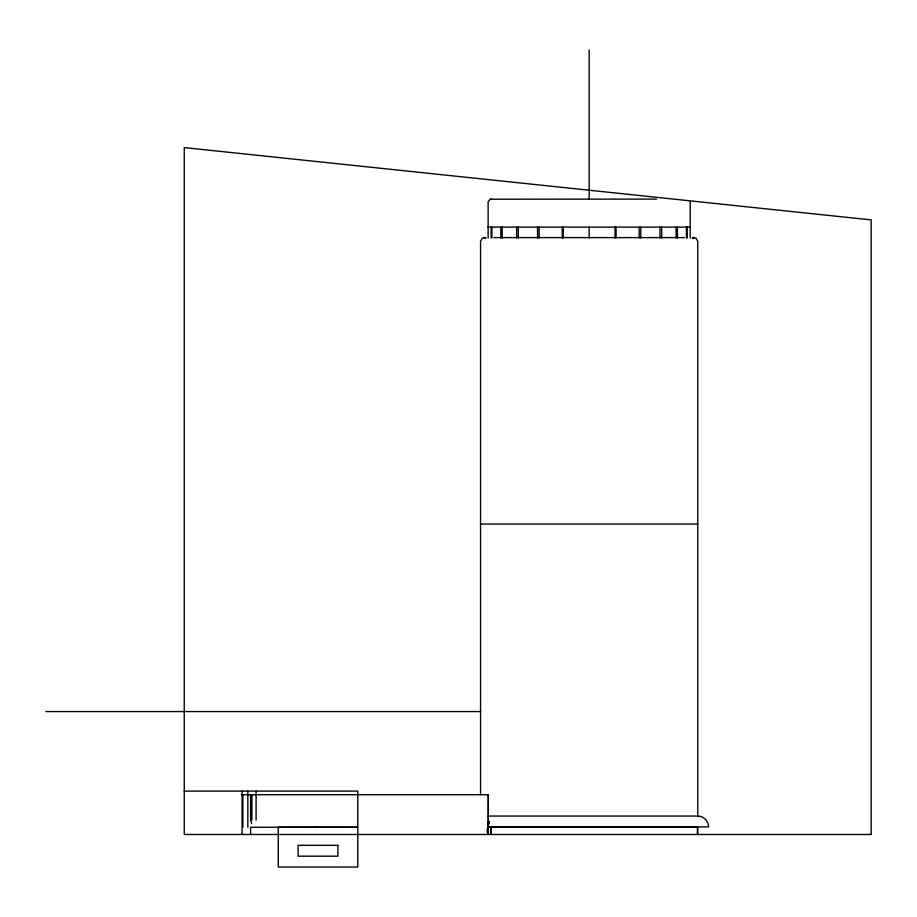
<?xml version="1.0" encoding="UTF-8"?>
<svg xmlns="http://www.w3.org/2000/svg" width="917" height="917" viewBox="0 0 917 917"><rect width="100%" height="100%" fill="white"/><g stroke="black" fill="none" stroke-linecap="round" stroke-linejoin="round"><path stroke-width="1.38" d="M241.309 794.718L488.303 794.718L488.303 826.893L708.589 826.893C708.623 821.093 703.568 816.015 697.768 816.05L488.303 816.05M488.303 825.289L489.346 821.472L488.303 821.472M491.019 834.481L491.019 827.26L488.303 827.168L697.768 827.26L697.768 834.481M692.346 238.088L695.957 238.088L697.768 241.228L697.768 816.05M490.698 834.481C493.736 824.257 484.577 824.658 487.936 834.481M656.595 199.104L490.137 199.195L488.131 201.82L488.131 237.973M485.815 237.606L482.365 238.088L480.554 241.228L480.554 794.718M313.912 827.226L357.768 827.249L278.252 827.26L278.252 867.024L357.779 867.024L357.779 791.107L184.248 791.107M487.936 227.118L690.386 227.118M493.965 237.606L684.346 237.606M692.495 237.606L694.158 237.606M480.554 524.043L697.768 524.043M45.85 711.569L480.657 711.569M250.616 794.718L250.616 820.027L251.9 820.027L251.9 794.718M487.775 823.283L489.369 823.283M317.385 827.214L250.616 827.26L250.616 834.481M490.836 199.104L492.188 199.47M484.165 237.606L485.964 238.088M251.659 823.638L250.616 820.027M697.401 827.26L697.401 834.481M690.192 201.82L690.192 237.973M687.154 227.118L687.154 237.973M686.409 227.118L686.409 237.973M677.445 227.118L677.445 237.973M676.116 227.118L676.116 237.973M661.661 227.118L661.661 237.973M659.999 227.118L659.999 237.973M640.765 227.118L640.765 237.973M639.172 227.118L639.172 237.973M616.075 227.118L616.075 237.973M615.032 227.118L615.032 237.973M589.161 49.977L589.161 199.516M589.161 227.118L589.161 237.973M563.29 227.118L563.29 237.973M562.247 227.118L562.247 237.973M539.139 227.118L539.139 237.973M537.557 227.118L537.557 237.973M518.311 227.118L518.311 237.973M516.661 227.118L516.661 237.973M502.207 227.118L502.207 237.973M500.877 227.118L500.877 237.973M491.913 227.118L491.913 237.973M491.168 227.118L491.168 237.973M488.303 794.718L488.303 834.481M256.084 791.107L256.084 820.027M247.842 791.107L247.842 827.26M242.856 794.718L242.856 827.26M242.099 791.107L242.099 834.481M871.15 834.481L184.248 834.481L184.248 147.591L871.15 219.897L871.15 834.481M337.903 845.336L298.128 845.336L298.128 856.18L337.903 856.18L337.903 845.336"/></g></svg>
